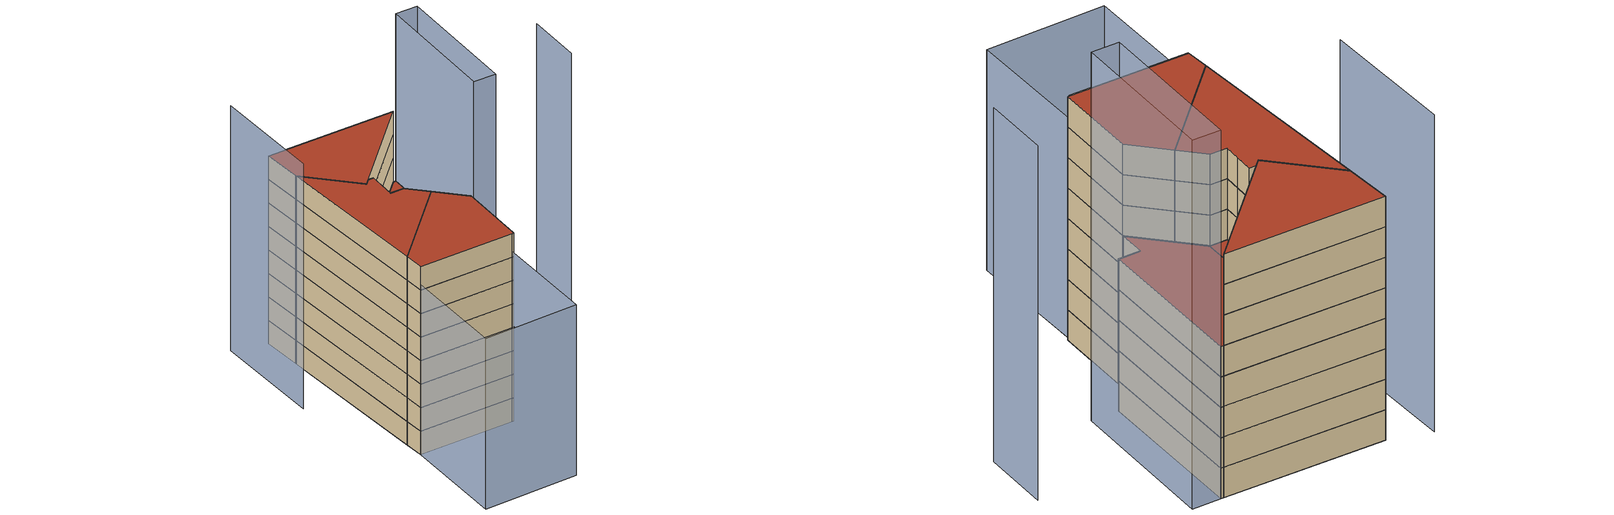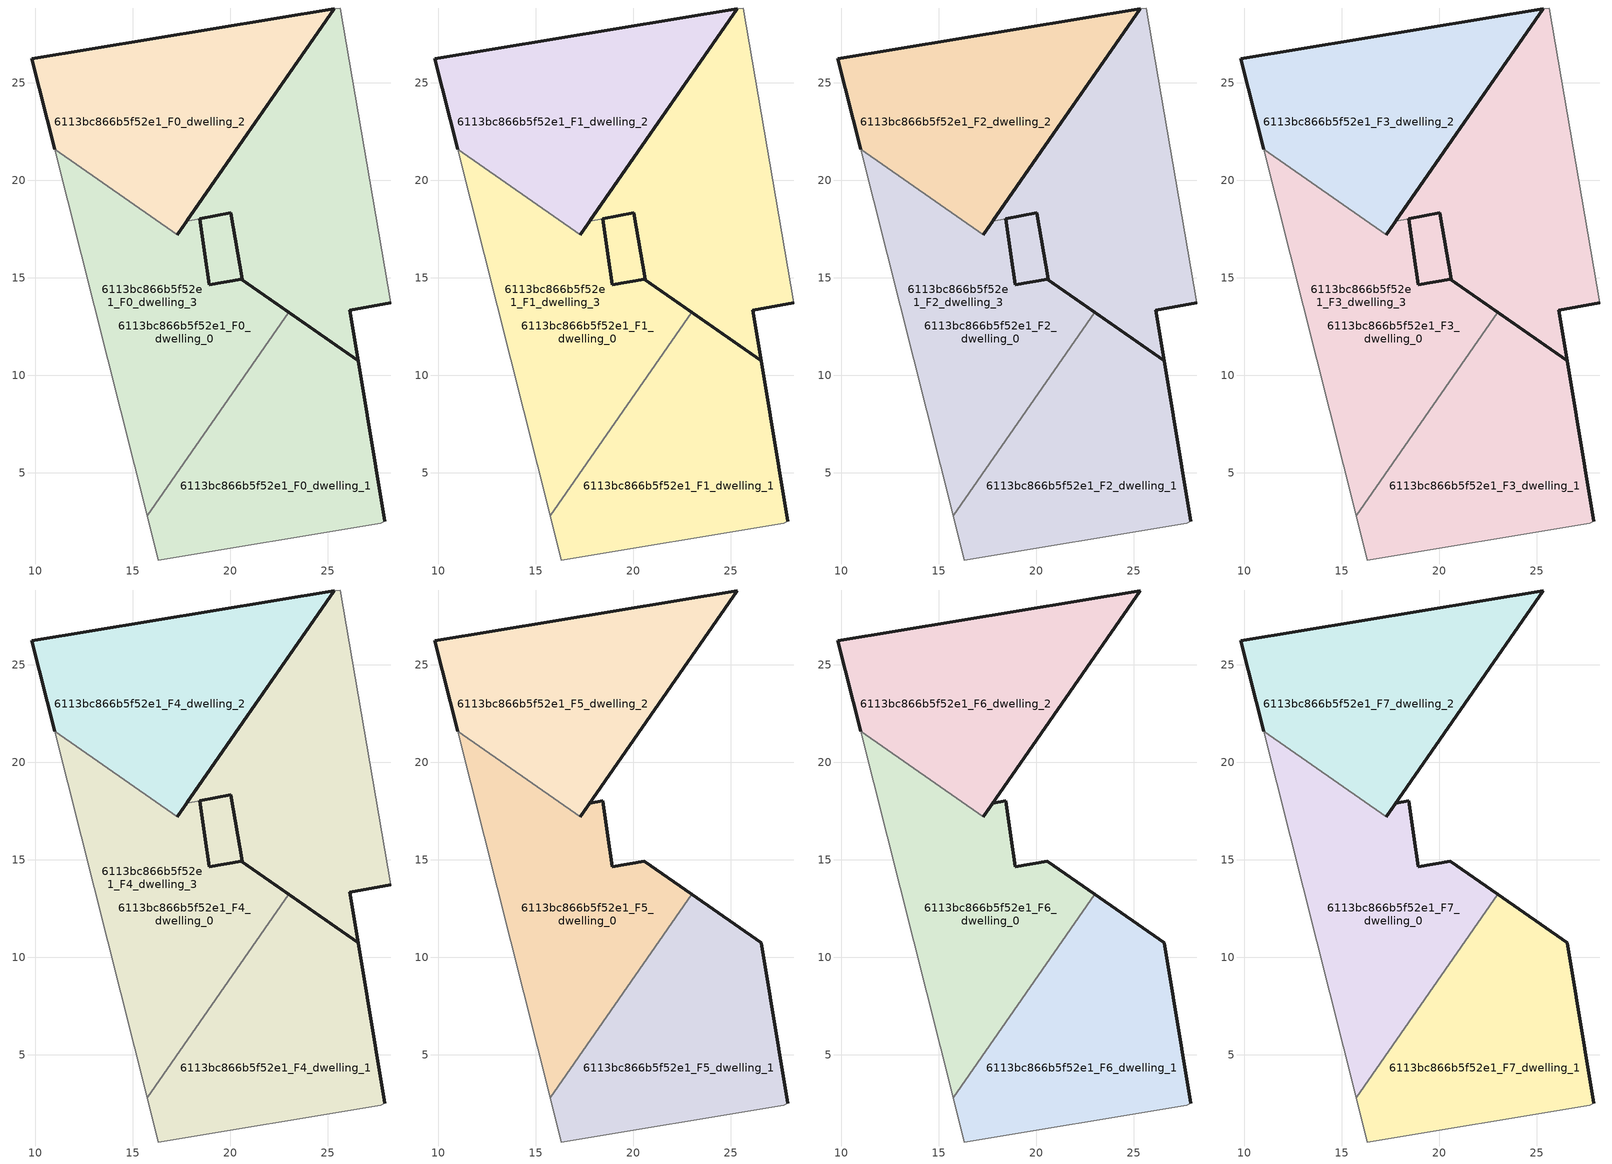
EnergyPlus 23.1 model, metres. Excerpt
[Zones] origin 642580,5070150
6113bc866b5f52e1_F0_dwelling_0
 floor ground (EU_floor_Construction): 26.55,10.75 26.13,13.33 28.23,13.73 25.63,28.84 25.34,28.79 17.77,17.92 17.77,17.91 18.42,18.03 18.43,18.03 20.02,18.33 20.62,14.93 20.57,14.92 23,13.23 z0; 15.74,2.8 23,13.23 20.57,14.92 18.92,14.63 18.69,16.23 18.42,18.03 17.77,17.91 17.28,17.21 10.99,21.59 z0; 20.57,14.92 20.62,14.93 20.02,18.33 18.43,18.03 18.42,18.03 18.69,16.23 18.92,14.63 z0
 wall outside (EU_wall_Construction): 17.28,17.21 17.77,17.91 / 18.42,18.03 18.69,16.23 18.92,14.63 20.57,14.92 23,13.23 z0:3
 wall adiabatic (EU_wall_Construction): 15.74,2.8 10.99,21.59 z0:3
 wall to 6113bc866b5f52e1_F0_dwelling_1 (EU_wall_Construction): 23,13.23 15.74,2.8 z0:3
 wall to 6113bc866b5f52e1_F0_dwelling_2 (EU_wall_Construction): 10.99,21.59 17.28,17.21 z0:3
 wall to 6113bc866b5f52e1_F0_dwelling_3 (EU_wall_Construction): 17.77,17.91 18.42,18.03 z0:3
6113bc866b5f52e1_F0_dwelling_1
 floor ground (EU_floor_Construction): 26.55,10.75 26.13,13.33 28.23,13.73 25.63,28.84 25.34,28.79 17.77,17.92 17.77,17.91 18.42,18.03 18.43,18.03 20.02,18.33 20.62,14.93 20.57,14.92 23,13.23 z0; 27.72,2.42 27.92,2.52 26.55,10.75 23,13.23 15.74,2.8 16.32,0.52 z0
 wall outside (EU_wall_Construction): 23,13.23 26.56,10.75 27.93,2.52 z0:3
 wall adiabatic (EU_wall_Construction): 27.93,2.52 27.72,2.42 16.32,0.52 15.74,2.8 z0:3
6113bc866b5f52e1_F0_dwelling_2
 floor ground (EU_floor_Construction): 17.28,17.21 25.34,28.79 9.82,26.24 10.99,21.59 z0
 wall outside (EU_wall_Construction): 10.99,21.59 9.82,26.24 25.34,28.79 17.28,17.21 z0:3
6113bc866b5f52e1_F0_dwelling_3
 floor ground (EU_floor_Construction): 26.55,10.75 26.13,13.33 28.23,13.73 25.63,28.84 25.34,28.79 17.77,17.92 17.77,17.91 18.42,18.03 18.43,18.03 20.02,18.33 20.62,14.93 20.57,14.92 23,13.23 z0; 15.74,2.8 23,13.23 20.57,14.92 18.92,14.63 18.69,16.23 18.42,18.03 17.77,17.91 17.28,17.21 10.99,21.59 z0; 20.57,14.92 20.62,14.93 20.02,18.33 18.43,18.03 18.42,18.03 18.69,16.23 18.92,14.63 z0; 27.72,2.42 27.92,2.52 26.55,10.75 23,13.23 15.74,2.8 16.32,0.52 z0
 wall outside (EU_wall_Construction): 28.23,13.73 26.13,13.33 26.56,10.75 20.57,14.92 20.62,14.93 20.02,18.33 18.43,18.03 18.42,18.03 / 17.77,17.91 17.77,17.92 25.34,28.79 z0:3
 wall adiabatic (EU_wall_Construction): 25.34,28.79 25.63,28.84 28.23,13.73 z0:3
6113bc866b5f52e1_F1_dwelling_0
 floor outside (EU_floor_Construction): 26.55,10.75 26.13,13.33 28.23,13.73 25.63,28.84 25.34,28.79 17.77,17.92 17.77,17.91 18.42,18.03 18.43,18.03 20.02,18.33 20.62,14.93 20.57,14.92 23,13.23 z3; 20.57,14.92 20.62,14.93 20.02,18.33 18.43,18.03 18.42,18.03 18.69,16.23 18.92,14.63 z3; 15.74,2.8 23,13.23 20.57,14.92 18.92,14.63 18.69,16.23 18.42,18.03 17.77,17.91 17.28,17.21 10.99,21.59 z3
 wall outside (EU_wall_Construction): 17.28,17.21 17.77,17.91 / 18.42,18.03 18.69,16.23 18.92,14.63 20.57,14.92 23,13.23 z3:6
 wall adiabatic (EU_wall_Construction): 15.74,2.8 10.99,21.59 z3:6
 wall to 6113bc866b5f52e1_F1_dwelling_1 (EU_wall_Construction): 23,13.23 15.74,2.8 z3:6
 wall to 6113bc866b5f52e1_F1_dwelling_2 (EU_wall_Construction): 10.99,21.59 17.28,17.21 z3:6
 wall to 6113bc866b5f52e1_F1_dwelling_3 (EU_wall_Construction): 17.77,17.91 18.42,18.03 z3:6
6113bc866b5f52e1_F1_dwelling_1
 floor to 6113bc866b5f52e1_F0_dwelling_1 (EU_floor_Construction): 27.72,2.42 27.92,2.52 26.55,10.75 23,13.23 15.74,2.8 16.32,0.52 z3; 26.55,10.75 26.13,13.33 28.23,13.73 25.63,28.84 25.34,28.79 17.77,17.92 17.77,17.91 18.42,18.03 18.43,18.03 20.02,18.33 20.62,14.93 20.57,14.92 23,13.23 z3
 wall outside (EU_wall_Construction): 23,13.23 26.56,10.75 27.93,2.52 z3:6
 wall adiabatic (EU_wall_Construction): 27.93,2.52 27.72,2.42 16.32,0.52 15.74,2.8 z3:6
6113bc866b5f52e1_F1_dwelling_2
 floor to 6113bc866b5f52e1_F0_dwelling_2 (EU_floor_Construction): 17.28,17.21 25.34,28.79 9.82,26.24 10.99,21.59 z3
 wall outside (EU_wall_Construction): 10.99,21.59 9.82,26.24 25.34,28.79 17.28,17.21 z3:6
6113bc866b5f52e1_F1_dwelling_3
 floor outside (EU_floor_Construction): 27.72,2.42 27.92,2.52 26.55,10.75 23,13.23 15.74,2.8 16.32,0.52 z3
 floor to 6113bc866b5f52e1_F0_dwelling_3 (EU_floor_Construction): 26.55,10.75 26.13,13.33 28.23,13.73 25.63,28.84 25.34,28.79 17.77,17.92 17.77,17.91 18.42,18.03 18.43,18.03 20.02,18.33 20.62,14.93 20.57,14.92 23,13.23 z3; 15.74,2.8 23,13.23 20.57,14.92 18.92,14.63 18.69,16.23 18.42,18.03 17.77,17.91 17.28,17.21 10.99,21.59 z3; 20.57,14.92 20.62,14.93 20.02,18.33 18.43,18.03 18.42,18.03 18.69,16.23 18.92,14.63 z3
 wall outside (EU_wall_Construction): 28.23,13.73 26.13,13.33 26.56,10.75 20.57,14.92 20.62,14.93 20.02,18.33 18.43,18.03 18.42,18.03 / 17.77,17.91 17.77,17.92 25.34,28.79 z3:6
 wall adiabatic (EU_wall_Construction): 25.34,28.79 25.63,28.84 28.23,13.73 z3:6
6113bc866b5f52e1_F2_dwelling_0
 floor outside (EU_floor_Construction): 26.55,10.75 26.13,13.33 28.23,13.73 25.63,28.84 25.34,28.79 17.77,17.92 17.77,17.91 18.42,18.03 18.43,18.03 20.02,18.33 20.62,14.93 20.57,14.92 23,13.23 z6; 20.57,14.92 20.62,14.93 20.02,18.33 18.43,18.03 18.42,18.03 18.69,16.23 18.92,14.63 z6; 15.74,2.8 23,13.23 20.57,14.92 18.92,14.63 18.69,16.23 18.42,18.03 17.77,17.91 17.28,17.21 10.99,21.59 z6
 wall outside (EU_wall_Construction): 17.28,17.21 17.77,17.91 / 18.42,18.03 18.69,16.23 18.92,14.63 20.57,14.92 23,13.23 z6:9
 wall adiabatic (EU_wall_Construction): 15.74,2.8 10.99,21.59 z6:9
 wall to 6113bc866b5f52e1_F2_dwelling_1 (EU_wall_Construction): 23,13.23 15.74,2.8 z6:9
 wall to 6113bc866b5f52e1_F2_dwelling_2 (EU_wall_Construction): 10.99,21.59 17.28,17.21 z6:9
 wall to 6113bc866b5f52e1_F2_dwelling_3 (EU_wall_Construction): 17.77,17.91 18.42,18.03 z6:9
6113bc866b5f52e1_F2_dwelling_1
 floor to 6113bc866b5f52e1_F1_dwelling_1 (EU_floor_Construction): 27.72,2.42 27.92,2.52 26.55,10.75 23,13.23 15.74,2.8 16.32,0.52 z6; 26.55,10.75 26.13,13.33 28.23,13.73 25.63,28.84 25.34,28.79 17.77,17.92 17.77,17.91 18.42,18.03 18.43,18.03 20.02,18.33 20.62,14.93 20.57,14.92 23,13.23 z6
 wall outside (EU_wall_Construction): 23,13.23 26.56,10.75 27.93,2.52 z6:9
 wall adiabatic (EU_wall_Construction): 27.93,2.52 27.72,2.42 16.32,0.52 15.74,2.8 z6:9
6113bc866b5f52e1_F2_dwelling_2
 floor to 6113bc866b5f52e1_F1_dwelling_2 (EU_floor_Construction): 17.28,17.21 25.34,28.79 9.82,26.24 10.99,21.59 z6
 wall outside (EU_wall_Construction): 10.99,21.59 9.82,26.24 25.34,28.79 17.28,17.21 z6:9
6113bc866b5f52e1_F2_dwelling_3
 floor outside (EU_floor_Construction): 27.72,2.42 27.92,2.52 26.55,10.75 23,13.23 15.74,2.8 16.32,0.52 z6
 floor to 6113bc866b5f52e1_F1_dwelling_3 (EU_floor_Construction): 26.55,10.75 26.13,13.33 28.23,13.73 25.63,28.84 25.34,28.79 17.77,17.92 17.77,17.91 18.42,18.03 18.43,18.03 20.02,18.33 20.62,14.93 20.57,14.92 23,13.23 z6; 15.74,2.8 23,13.23 20.57,14.92 18.92,14.63 18.69,16.23 18.42,18.03 17.77,17.91 17.28,17.21 10.99,21.59 z6; 20.57,14.92 20.62,14.93 20.02,18.33 18.43,18.03 18.42,18.03 18.69,16.23 18.92,14.63 z6
 wall outside (EU_wall_Construction): 28.23,13.73 26.13,13.33 26.56,10.75 20.57,14.92 20.62,14.93 20.02,18.33 18.43,18.03 18.42,18.03 / 17.77,17.91 17.77,17.92 25.34,28.79 z6:9
 wall adiabatic (EU_wall_Construction): 25.34,28.79 25.63,28.84 28.23,13.73 z6:9
6113bc866b5f52e1_F3_dwelling_0
 floor outside (EU_floor_Construction): 26.55,10.75 26.13,13.33 28.23,13.73 25.63,28.84 25.34,28.79 17.77,17.92 17.77,17.91 18.42,18.03 18.43,18.03 20.02,18.33 20.62,14.93 20.57,14.92 23,13.23 z9; 20.57,14.92 20.62,14.93 20.02,18.33 18.43,18.03 18.42,18.03 18.69,16.23 18.92,14.63 z9; 15.74,2.8 23,13.23 20.57,14.92 18.92,14.63 18.69,16.23 18.42,18.03 17.77,17.91 17.28,17.21 10.99,21.59 z9
 wall outside (EU_wall_Construction): 17.28,17.21 17.77,17.91 / 18.42,18.03 18.69,16.23 18.92,14.63 20.57,14.92 23,13.23 z9:12
 wall adiabatic (EU_wall_Construction): 15.74,2.8 10.99,21.59 z9:12
 wall to 6113bc866b5f52e1_F3_dwelling_1 (EU_wall_Construction): 23,13.23 15.74,2.8 z9:12
 wall to 6113bc866b5f52e1_F3_dwelling_2 (EU_wall_Construction): 10.99,21.59 17.28,17.21 z9:12
 wall to 6113bc866b5f52e1_F3_dwelling_3 (EU_wall_Construction): 17.77,17.91 18.42,18.03 z9:12
6113bc866b5f52e1_F3_dwelling_1
 floor to 6113bc866b5f52e1_F2_dwelling_1 (EU_floor_Construction): 27.72,2.42 27.92,2.52 26.55,10.75 23,13.23 15.74,2.8 16.32,0.52 z9; 26.55,10.75 26.13,13.33 28.23,13.73 25.63,28.84 25.34,28.79 17.77,17.92 17.77,17.91 18.42,18.03 18.43,18.03 20.02,18.33 20.62,14.93 20.57,14.92 23,13.23 z9
 wall outside (EU_wall_Construction): 23,13.23 26.56,10.75 27.93,2.52 z9:12
 wall adiabatic (EU_wall_Construction): 27.93,2.52 27.72,2.42 16.32,0.52 15.74,2.8 z9:12
6113bc866b5f52e1_F3_dwelling_2
 floor to 6113bc866b5f52e1_F2_dwelling_2 (EU_floor_Construction): 17.28,17.21 25.34,28.79 9.82,26.24 10.99,21.59 z9
 wall outside (EU_wall_Construction): 10.99,21.59 9.82,26.24 25.34,28.79 17.28,17.21 z9:12
6113bc866b5f52e1_F3_dwelling_3
 floor outside (EU_floor_Construction): 27.72,2.42 27.92,2.52 26.55,10.75 23,13.23 15.74,2.8 16.32,0.52 z9
 floor to 6113bc866b5f52e1_F2_dwelling_3 (EU_floor_Construction): 26.55,10.75 26.13,13.33 28.23,13.73 25.63,28.84 25.34,28.79 17.77,17.92 17.77,17.91 18.42,18.03 18.43,18.03 20.02,18.33 20.62,14.93 20.57,14.92 23,13.23 z9; 15.74,2.8 23,13.23 20.57,14.92 18.92,14.63 18.69,16.23 18.42,18.03 17.77,17.91 17.28,17.21 10.99,21.59 z9; 20.57,14.92 20.62,14.93 20.02,18.33 18.43,18.03 18.42,18.03 18.69,16.23 18.92,14.63 z9
 wall outside (EU_wall_Construction): 28.23,13.73 26.13,13.33 26.56,10.75 20.57,14.92 20.62,14.93 20.02,18.33 18.43,18.03 18.42,18.03 / 17.77,17.91 17.77,17.92 25.34,28.79 z9:12
 wall adiabatic (EU_wall_Construction): 25.34,28.79 25.63,28.84 28.23,13.73 z9:12
6113bc866b5f52e1_F4_dwelling_0
 floor outside (EU_floor_Construction): 26.55,10.75 26.13,13.33 28.23,13.73 25.63,28.84 25.34,28.79 17.77,17.92 17.77,17.91 18.42,18.03 18.43,18.03 20.02,18.33 20.62,14.93 20.57,14.92 23,13.23 z12; 20.57,14.92 20.62,14.93 20.02,18.33 18.43,18.03 18.42,18.03 18.69,16.23 18.92,14.63 z12; 15.74,2.8 23,13.23 20.57,14.92 18.92,14.63 18.69,16.23 18.42,18.03 17.77,17.91 17.28,17.21 10.99,21.59 z12
 wall outside (EU_wall_Construction): 17.28,17.21 17.77,17.91 / 18.42,18.03 18.69,16.23 18.92,14.63 20.57,14.92 23,13.23 z12:15
 wall adiabatic (EU_wall_Construction): 15.74,2.8 10.99,21.59 z12:15
 wall to 6113bc866b5f52e1_F4_dwelling_1 (EU_wall_Construction): 23,13.23 15.74,2.8 z12:15
 wall to 6113bc866b5f52e1_F4_dwelling_2 (EU_wall_Construction): 10.99,21.59 17.28,17.21 z12:15
 wall to 6113bc866b5f52e1_F4_dwelling_3 (EU_wall_Construction): 17.77,17.91 18.42,18.03 z12:15
 roof outside (EU_floor_Construction): 25.63,28.84 28.23,13.73 26.13,13.33 26.55,10.75 23,13.23 20.57,14.92 20.62,14.93 20.02,18.33 18.43,18.03 18.42,18.03 17.77,17.91 17.77,17.92 25.34,28.79 z15; 20.02,18.33 20.62,14.93 20.57,14.92 18.92,14.63 18.69,16.23 18.42,18.03 18.43,18.03 z15
6113bc866b5f52e1_F4_dwelling_1
 floor to 6113bc866b5f52e1_F3_dwelling_1 (EU_floor_Construction): 27.72,2.42 27.92,2.52 26.55,10.75 23,13.23 15.74,2.8 16.32,0.52 z12; 26.55,10.75 26.13,13.33 28.23,13.73 25.63,28.84 25.34,28.79 17.77,17.92 17.77,17.91 18.42,18.03 18.43,18.03 20.02,18.33 20.62,14.93 20.57,14.92 23,13.23 z12
 wall outside (EU_wall_Construction): 23,13.23 26.56,10.75 27.93,2.52 z12:15
 wall adiabatic (EU_wall_Construction): 27.93,2.52 27.72,2.42 16.32,0.52 15.74,2.8 z12:15
 roof outside (EU_floor_Construction): 25.63,28.84 28.23,13.73 26.13,13.33 26.55,10.75 23,13.23 20.57,14.92 20.62,14.93 20.02,18.33 18.43,18.03 18.42,18.03 17.77,17.91 17.77,17.92 25.34,28.79 z15
6113bc866b5f52e1_F4_dwelling_2
 floor to 6113bc866b5f52e1_F3_dwelling_2 (EU_floor_Construction): 17.28,17.21 25.34,28.79 9.82,26.24 10.99,21.59 z12
 wall outside (EU_wall_Construction): 10.99,21.59 9.82,26.24 25.34,28.79 17.28,17.21 z12:15
6113bc866b5f52e1_F4_dwelling_3
 floor outside (EU_floor_Construction): 27.72,2.42 27.92,2.52 26.55,10.75 23,13.23 15.74,2.8 16.32,0.52 z12
 floor to 6113bc866b5f52e1_F3_dwelling_3 (EU_floor_Construction): 26.55,10.75 26.13,13.33 28.23,13.73 25.63,28.84 25.34,28.79 17.77,17.92 17.77,17.91 18.42,18.03 18.43,18.03 20.02,18.33 20.62,14.93 20.57,14.92 23,13.23 z12; 15.74,2.8 23,13.23 20.57,14.92 18.92,14.63 18.69,16.23 18.42,18.03 17.77,17.91 17.28,17.21 10.99,21.59 z12; 20.57,14.92 20.62,14.93 20.02,18.33 18.43,18.03 18.42,18.03 18.69,16.23 18.92,14.63 z12
 wall outside (EU_wall_Construction): 28.23,13.73 26.13,13.33 26.56,10.75 20.57,14.92 20.62,14.93 20.02,18.33 18.43,18.03 18.42,18.03 / 17.77,17.91 17.77,17.92 25.34,28.79 z12:15
 wall adiabatic (EU_wall_Construction): 25.34,28.79 25.63,28.84 28.23,13.73 z12:15
 roof outside (EU_roof_Construction): 18.42,18.03 18.69,16.23 18.92,14.63 20.57,14.92 23,13.23 15.74,2.8 10.99,21.59 17.28,17.21 17.77,17.91 z15; 25.63,28.84 28.23,13.73 26.13,13.33 26.55,10.75 23,13.23 20.57,14.92 20.62,14.93 20.02,18.33 18.43,18.03 18.42,18.03 17.77,17.91 17.77,17.92 25.34,28.79 z15; 20.02,18.33 20.62,14.93 20.57,14.92 18.92,14.63 18.69,16.23 18.42,18.03 18.43,18.03 z15; 26.55,10.75 27.92,2.52 27.72,2.42 16.32,0.52 15.74,2.8 23,13.23 z15
6113bc866b5f52e1_F5_dwelling_0
 floor to 6113bc866b5f52e1_F4_dwelling_0 (EU_floor_Construction): 15.74,2.8 23,13.23 20.57,14.92 18.92,14.63 18.69,16.23 18.42,18.03 17.77,17.91 17.28,17.21 10.99,21.59 z15
 wall outside (EU_wall_Construction): 17.28,17.21 17.77,17.91 18.42,18.03 18.69,16.23 18.92,14.63 20.57,14.92 23,13.23 z15:18
 wall adiabatic (EU_wall_Construction): 15.74,2.8 10.99,21.59 z15:18
 wall to 6113bc866b5f52e1_F5_dwelling_1 (EU_wall_Construction): 23,13.23 15.74,2.8 z15:18
 wall to 6113bc866b5f52e1_F5_dwelling_2 (EU_wall_Construction): 10.99,21.59 17.28,17.21 z15:18
6113bc866b5f52e1_F5_dwelling_1
 floor to 6113bc866b5f52e1_F4_dwelling_1 (EU_floor_Construction): 27.72,2.42 27.92,2.52 26.55,10.75 23,13.23 15.74,2.8 16.32,0.52 z15
 wall outside (EU_wall_Construction): 23,13.23 26.56,10.75 27.93,2.52 z15:18
 wall adiabatic (EU_wall_Construction): 27.93,2.52 27.72,2.42 16.32,0.52 15.74,2.8 z15:18
6113bc866b5f52e1_F5_dwelling_2
 floor to 6113bc866b5f52e1_F4_dwelling_2 (EU_floor_Construction): 17.28,17.21 25.34,28.79 9.82,26.24 10.99,21.59 z15
 wall outside (EU_wall_Construction): 10.99,21.59 9.82,26.24 25.34,28.79 17.28,17.21 z15:18
6113bc866b5f52e1_F6_dwelling_0
 floor to 6113bc866b5f52e1_F5_dwelling_0 (EU_floor_Construction): 15.74,2.8 23,13.23 20.57,14.92 18.92,14.63 18.69,16.23 18.42,18.03 17.77,17.91 17.28,17.21 10.99,21.59 z18
 wall outside (EU_wall_Construction): 17.28,17.21 17.77,17.91 18.42,18.03 18.69,16.23 18.92,14.63 20.57,14.92 23,13.23 z18:21
 wall adiabatic (EU_wall_Construction): 15.74,2.8 10.99,21.59 z18:21
 wall to 6113bc866b5f52e1_F6_dwelling_1 (EU_wall_Construction): 23,13.23 15.74,2.8 z18:21
 wall to 6113bc866b5f52e1_F6_dwelling_2 (EU_wall_Construction): 10.99,21.59 17.28,17.21 z18:21
6113bc866b5f52e1_F6_dwelling_1
 floor to 6113bc866b5f52e1_F5_dwelling_1 (EU_floor_Construction): 27.72,2.42 27.92,2.52 26.55,10.75 23,13.23 15.74,2.8 16.32,0.52 z18
 wall outside (EU_wall_Construction): 23,13.23 26.56,10.75 27.93,2.52 z18:21
 wall adiabatic (EU_wall_Construction): 27.93,2.52 27.72,2.42 16.32,0.52 15.74,2.8 z18:21
6113bc866b5f52e1_F6_dwelling_2
 floor to 6113bc866b5f52e1_F5_dwelling_2 (EU_floor_Construction): 17.28,17.21 25.34,28.79 9.82,26.24 10.99,21.59 z18
 wall outside (EU_wall_Construction): 10.99,21.59 9.82,26.24 25.34,28.79 17.28,17.21 z18:21
6113bc866b5f52e1_F7_dwelling_0
 floor to 6113bc866b5f52e1_F6_dwelling_0 (EU_floor_Construction): 15.74,2.8 23,13.23 20.57,14.92 18.92,14.63 18.69,16.23 18.42,18.03 17.77,17.91 17.28,17.21 10.99,21.59 z21
 wall outside (EU_wall_Construction): 17.28,17.21 17.77,17.91 18.42,18.03 18.69,16.23 18.92,14.63 20.57,14.92 23,13.23 z21:24
 wall adiabatic (EU_wall_Construction): 15.74,2.8 10.99,21.59 z21:24
 wall to 6113bc866b5f52e1_F7_dwelling_1 (EU_wall_Construction): 23,13.23 15.74,2.8 z21:24
 wall to 6113bc866b5f52e1_F7_dwelling_2 (EU_wall_Construction): 10.99,21.59 17.28,17.21 z21:24
 roof outside (EU_roof_Construction): 18.42,18.03 18.69,16.23 18.92,14.63 20.57,14.92 23,13.23 15.74,2.8 10.99,21.59 17.28,17.21 17.77,17.91 z24
6113bc866b5f52e1_F7_dwelling_1
 floor to 6113bc866b5f52e1_F6_dwelling_1 (EU_floor_Construction): 27.72,2.42 27.92,2.52 26.55,10.75 23,13.23 15.74,2.8 16.32,0.52 z21
 wall outside (EU_wall_Construction): 23,13.23 26.56,10.75 27.93,2.52 z21:24
 wall adiabatic (EU_wall_Construction): 27.93,2.52 27.72,2.42 16.32,0.52 15.74,2.8 z21:24
 roof outside (EU_roof_Construction): 26.56,10.75 27.93,2.52 27.72,2.42 16.32,0.52 15.74,2.8 23,13.23 z24
6113bc866b5f52e1_F7_dwelling_2
 floor to 6113bc866b5f52e1_F6_dwelling_2 (EU_floor_Construction): 17.28,17.21 25.34,28.79 9.82,26.24 10.99,21.59 z21
 wall outside (EU_wall_Construction): 10.99,21.59 9.82,26.24 25.34,28.79 17.28,17.21 z21:24
 roof outside (EU_roof_Construction): 25.34,28.79 17.28,17.21 10.99,21.59 9.82,26.24 z24
shading: 29.21,-5.59 27.71,2.48 z0:12.3; 27.68,2.65 29.96,-9.52 / 29.96,-9.52 18.59,-11.65 / 18.59,-11.65 16.32,0.52 / 16.32,0.52 27.68,2.65 z0:21.7; 5.67,26.66 8.38,13.51 z0:31.2; 28.33,29.28 30.83,14.13 / 30.83,14.13 28.14,13.68 / 28.14,13.68 25.63,28.84 / 25.63,28.84 28.33,29.28 z0:36.3; 40.54,16.53 39.43,23.1 z0:34.9
[Building]
EU S2 Campaign: North Axis=0; Terrain=City; Solar Distribution=FullExterior
[Site:Location]
Lyon-Bron: Latitude=45.75; Longitude=5; Time Zone=1; Elevation=198
[SizingPeriod:WeatherFileDays]
AnnualSizingPeriod: Begin Month=1; Begin Day of Month=1; End Month=12; End Day of Month=31; Day of Week for Start Day=Monday; Use Weather File Daylight Saving Period=No; Use Weather File Rain and Snow Indicators=No
[MATERIAL]
EU_InternalMass_Material: Roughness=MediumRough; Thickness=0.1; Conductivity=1; Density=1800; Specific Heat=900; Thermal Absorptance=0.9; Solar Absorptance=0.7; Visible Absorptance=0.7
[MATERIAL:NOMASS] Roughness=MediumRough; Thermal Absorptance=0.9; Solar Absorptance=0.7; Visible Absorptance=0.7
Name | Thermal Resistance
EU_wall_NoMass | 0.776494
EU_roof_NoMass | 0.486893
EU_floor_NoMass | 0.421597
[CONSTRUCTION]
EU_wall_Construction: EU_wall_NoMass
EU_roof_Construction: EU_roof_NoMass
EU_floor_Construction: EU_floor_NoMass
EU_InternalMass_Construction: EU_InternalMass_Material
[ZONE] Type=1; Multiplier=1; Ceiling Height=autocalculate; Floor Area=autocalculate; Part of Total Floor Area=Yes
Name | Volume
6113bc866b5f52e1_F0_dwelling_0; 6113bc866b5f52e1_F1_dwelling_0; 6113bc866b5f52e1_F2_dwelling_0; 6113bc866b5f52e1_F3_dwelling_0; 6113bc866b5f52e1_F4_dwelling_0 | 567.222
6113bc866b5f52e1_F5_dwelling_0; 6113bc866b5f52e1_F6_dwelling_0; 6113bc866b5f52e1_F7_dwelling_0 | 278.952
6113bc866b5f52e1_F0_dwelling_1; 6113bc866b5f52e1_F1_dwelling_1; 6113bc866b5f52e1_F2_dwelling_1; 6113bc866b5f52e1_F3_dwelling_1; 6113bc866b5f52e1_F4_dwelling_1 | 545.836
6113bc866b5f52e1_F5_dwelling_1; 6113bc866b5f52e1_F6_dwelling_1; 6113bc866b5f52e1_F7_dwelling_1 | 274.923
6113bc866b5f52e1_F0_dwelling_2; 6113bc866b5f52e1_F1_dwelling_2; 6113bc866b5f52e1_F2_dwelling_2; 6113bc866b5f52e1_F3_dwelling_2; 6113bc866b5f52e1_F4_dwelling_2; 6113bc866b5f52e1_F5_dwelling_2; 6113bc866b5f52e1_F6_dwelling_2; 6113bc866b5f52e1_F7_dwelling_2 | 274.934
6113bc866b5f52e1_F0_dwelling_3 | 842.144
6113bc866b5f52e1_F1_dwelling_3; 6113bc866b5f52e1_F2_dwelling_3; 6113bc866b5f52e1_F3_dwelling_3; 6113bc866b5f52e1_F4_dwelling_3 | 842.145
[INTERNALMASS] Construction=EU_InternalMass_Construction
Name | Zone or ZoneList | Surface Area
6113bc866b5f52e1_F0_dwelling_0_EU_InternalMass | 6113bc866b5f52e1_F0_dwelling_0 | 92.984
6113bc866b5f52e1_F0_dwelling_1_EU_InternalMass | 6113bc866b5f52e1_F0_dwelling_1 | 91.641
6113bc866b5f52e1_F0_dwelling_2_EU_InternalMass | 6113bc866b5f52e1_F0_dwelling_2 | 91.6447
6113bc866b5f52e1_F0_dwelling_3_EU_InternalMass | 6113bc866b5f52e1_F0_dwelling_3 | 90.3046
6113bc866b5f52e1_F1_dwelling_0_EU_InternalMass | 6113bc866b5f52e1_F1_dwelling_0 | 92.984
6113bc866b5f52e1_F1_dwelling_1_EU_InternalMass | 6113bc866b5f52e1_F1_dwelling_1 | 91.641
6113bc866b5f52e1_F1_dwelling_2_EU_InternalMass | 6113bc866b5f52e1_F1_dwelling_2 | 91.6447
6113bc866b5f52e1_F1_dwelling_3_EU_InternalMass | 6113bc866b5f52e1_F1_dwelling_3 | 90.3046
6113bc866b5f52e1_F2_dwelling_0_EU_InternalMass | 6113bc866b5f52e1_F2_dwelling_0 | 92.984
6113bc866b5f52e1_F2_dwelling_1_EU_InternalMass | 6113bc866b5f52e1_F2_dwelling_1 | 91.641
6113bc866b5f52e1_F2_dwelling_2_EU_InternalMass | 6113bc866b5f52e1_F2_dwelling_2 | 91.6447
6113bc866b5f52e1_F2_dwelling_3_EU_InternalMass | 6113bc866b5f52e1_F2_dwelling_3 | 90.3046
6113bc866b5f52e1_F3_dwelling_0_EU_InternalMass | 6113bc866b5f52e1_F3_dwelling_0 | 92.984
6113bc866b5f52e1_F3_dwelling_1_EU_InternalMass | 6113bc866b5f52e1_F3_dwelling_1 | 91.641
6113bc866b5f52e1_F3_dwelling_2_EU_InternalMass | 6113bc866b5f52e1_F3_dwelling_2 | 91.6447
6113bc866b5f52e1_F3_dwelling_3_EU_InternalMass | 6113bc866b5f52e1_F3_dwelling_3 | 90.3046
6113bc866b5f52e1_F4_dwelling_0_EU_InternalMass | 6113bc866b5f52e1_F4_dwelling_0 | 92.984
6113bc866b5f52e1_F4_dwelling_1_EU_InternalMass | 6113bc866b5f52e1_F4_dwelling_1 | 91.641
6113bc866b5f52e1_F4_dwelling_2_EU_InternalMass | 6113bc866b5f52e1_F4_dwelling_2 | 91.6447
6113bc866b5f52e1_F4_dwelling_3_EU_InternalMass | 6113bc866b5f52e1_F4_dwelling_3 | 90.3046
6113bc866b5f52e1_F5_dwelling_0_EU_InternalMass | 6113bc866b5f52e1_F5_dwelling_0 | 184.622
6113bc866b5f52e1_F5_dwelling_1_EU_InternalMass | 6113bc866b5f52e1_F5_dwelling_1 | 91.6447
6113bc866b5f52e1_F5_dwelling_2_EU_InternalMass | 6113bc866b5f52e1_F5_dwelling_2 | 90.3046
6113bc866b5f52e1_F6_dwelling_0_EU_InternalMass | 6113bc866b5f52e1_F6_dwelling_0 | 184.622
6113bc866b5f52e1_F6_dwelling_1_EU_InternalMass | 6113bc866b5f52e1_F6_dwelling_1 | 91.6447
6113bc866b5f52e1_F6_dwelling_2_EU_InternalMass | 6113bc866b5f52e1_F6_dwelling_2 | 90.3046
6113bc866b5f52e1_F7_dwelling_0_EU_InternalMass | 6113bc866b5f52e1_F7_dwelling_0 | 184.622
6113bc866b5f52e1_F7_dwelling_1_EU_InternalMass | 6113bc866b5f52e1_F7_dwelling_1 | 91.6447
6113bc866b5f52e1_F7_dwelling_2_EU_InternalMass | 6113bc866b5f52e1_F7_dwelling_2 | 90.3046
[OTHEREQUIPMENT] Fuel Type=Electricity; Design Level Calculation Method=Watts/Area; Power per Zone Floor Area=1; Fraction Latent=0; Fraction Radiant=0; Fraction Lost=0; Carbon Dioxide Generation Rate=0; EndUse Subcategory=EU_Step8_InternalGains
Name | Zone or ZoneList or Space or SpaceList | Schedule
EU_Step8_InternalGain_6113bc866b5f52e1_F0_dwelling_0_f000 | 6113bc866b5f52e1_F0_dwelling_0 | EU_Step8_GainSchedule_6113bc866b5f52e1_F0_dwelling_0_f000
EU_Step8_InternalGain_6113bc866b5f52e1_F0_dwelling_1_f000 | 6113bc866b5f52e1_F0_dwelling_1 | EU_Step8_GainSchedule_6113bc866b5f52e1_F0_dwelling_1_f000
EU_Step8_InternalGain_6113bc866b5f52e1_F0_dwelling_2_f000 | 6113bc866b5f52e1_F0_dwelling_2 | EU_Step8_GainSchedule_6113bc866b5f52e1_F0_dwelling_2_f000
EU_Step8_InternalGain_6113bc866b5f52e1_F0_dwelling_3_f000 | 6113bc866b5f52e1_F0_dwelling_3 | EU_Step8_GainSchedule_6113bc866b5f52e1_F0_dwelling_3_f000
EU_Step8_InternalGain_6113bc866b5f52e1_F1_dwelling_0_f000 | 6113bc866b5f52e1_F1_dwelling_0 | EU_Step8_GainSchedule_6113bc866b5f52e1_F1_dwelling_0_f000
EU_Step8_InternalGain_6113bc866b5f52e1_F1_dwelling_1_f000 | 6113bc866b5f52e1_F1_dwelling_1 | EU_Step8_GainSchedule_6113bc866b5f52e1_F1_dwelling_1_f000
EU_Step8_InternalGain_6113bc866b5f52e1_F1_dwelling_2_f000 | 6113bc866b5f52e1_F1_dwelling_2 | EU_Step8_GainSchedule_6113bc866b5f52e1_F1_dwelling_2_f000
EU_Step8_InternalGain_6113bc866b5f52e1_F1_dwelling_3_f000 | 6113bc866b5f52e1_F1_dwelling_3 | EU_Step8_GainSchedule_6113bc866b5f52e1_F1_dwelling_3_f000
EU_Step8_InternalGain_6113bc866b5f52e1_F2_dwelling_0_f000 | 6113bc866b5f52e1_F2_dwelling_0 | EU_Step8_GainSchedule_6113bc866b5f52e1_F2_dwelling_0_f000
EU_Step8_InternalGain_6113bc866b5f52e1_F2_dwelling_1_f000 | 6113bc866b5f52e1_F2_dwelling_1 | EU_Step8_GainSchedule_6113bc866b5f52e1_F2_dwelling_1_f000
EU_Step8_InternalGain_6113bc866b5f52e1_F2_dwelling_2_f000 | 6113bc866b5f52e1_F2_dwelling_2 | EU_Step8_GainSchedule_6113bc866b5f52e1_F2_dwelling_2_f000
EU_Step8_InternalGain_6113bc866b5f52e1_F2_dwelling_3_f000 | 6113bc866b5f52e1_F2_dwelling_3 | EU_Step8_GainSchedule_6113bc866b5f52e1_F2_dwelling_3_f000
EU_Step8_InternalGain_6113bc866b5f52e1_F3_dwelling_0_f000 | 6113bc866b5f52e1_F3_dwelling_0 | EU_Step8_GainSchedule_6113bc866b5f52e1_F3_dwelling_0_f000
EU_Step8_InternalGain_6113bc866b5f52e1_F3_dwelling_1_f000 | 6113bc866b5f52e1_F3_dwelling_1 | EU_Step8_GainSchedule_6113bc866b5f52e1_F3_dwelling_1_f000
EU_Step8_InternalGain_6113bc866b5f52e1_F3_dwelling_2_f000 | 6113bc866b5f52e1_F3_dwelling_2 | EU_Step8_GainSchedule_6113bc866b5f52e1_F3_dwelling_2_f000
EU_Step8_InternalGain_6113bc866b5f52e1_F3_dwelling_3_f000 | 6113bc866b5f52e1_F3_dwelling_3 | EU_Step8_GainSchedule_6113bc866b5f52e1_F3_dwelling_3_f000
EU_Step8_InternalGain_6113bc866b5f52e1_F4_dwelling_0_f000 | 6113bc866b5f52e1_F4_dwelling_0 | EU_Step8_GainSchedule_6113bc866b5f52e1_F4_dwelling_0_f000
EU_Step8_InternalGain_6113bc866b5f52e1_F4_dwelling_1_f000 | 6113bc866b5f52e1_F4_dwelling_1 | EU_Step8_GainSchedule_6113bc866b5f52e1_F4_dwelling_1_f000
EU_Step8_InternalGain_6113bc866b5f52e1_F4_dwelling_2_f000 | 6113bc866b5f52e1_F4_dwelling_2 | EU_Step8_GainSchedule_6113bc866b5f52e1_F4_dwelling_2_f000
EU_Step8_InternalGain_6113bc866b5f52e1_F4_dwelling_3_f000 | 6113bc866b5f52e1_F4_dwelling_3 | EU_Step8_GainSchedule_6113bc866b5f52e1_F4_dwelling_3_f000
EU_Step8_InternalGain_6113bc866b5f52e1_F5_dwelling_0_f000 | 6113bc866b5f52e1_F5_dwelling_0 | EU_Step8_GainSchedule_6113bc866b5f52e1_F5_dwelling_0_f000
EU_Step8_InternalGain_6113bc866b5f52e1_F5_dwelling_1_f000 | 6113bc866b5f52e1_F5_dwelling_1 | EU_Step8_GainSchedule_6113bc866b5f52e1_F5_dwelling_1_f000
EU_Step8_InternalGain_6113bc866b5f52e1_F5_dwelling_2_f000 | 6113bc866b5f52e1_F5_dwelling_2 | EU_Step8_GainSchedule_6113bc866b5f52e1_F5_dwelling_2_f000
EU_Step8_InternalGain_6113bc866b5f52e1_F6_dwelling_0_f000 | 6113bc866b5f52e1_F6_dwelling_0 | EU_Step8_GainSchedule_6113bc866b5f52e1_F6_dwelling_0_f000
EU_Step8_InternalGain_6113bc866b5f52e1_F6_dwelling_1_f000 | 6113bc866b5f52e1_F6_dwelling_1 | EU_Step8_GainSchedule_6113bc866b5f52e1_F6_dwelling_1_f000
EU_Step8_InternalGain_6113bc866b5f52e1_F6_dwelling_2_f000 | 6113bc866b5f52e1_F6_dwelling_2 | EU_Step8_GainSchedule_6113bc866b5f52e1_F6_dwelling_2_f000
EU_Step8_InternalGain_6113bc866b5f52e1_F7_dwelling_0_f000 | 6113bc866b5f52e1_F7_dwelling_0 | EU_Step8_GainSchedule_6113bc866b5f52e1_F7_dwelling_0_f000
EU_Step8_InternalGain_6113bc866b5f52e1_F7_dwelling_1_f000 | 6113bc866b5f52e1_F7_dwelling_1 | EU_Step8_GainSchedule_6113bc866b5f52e1_F7_dwelling_1_f000
EU_Step8_InternalGain_6113bc866b5f52e1_F7_dwelling_2_f000 | 6113bc866b5f52e1_F7_dwelling_2 | EU_Step8_GainSchedule_6113bc866b5f52e1_F7_dwelling_2_f000
[ZONEVENTILATION:DESIGNFLOWRATE] Schedule=EU_AlwaysOn; Design Flow Rate Calculation Method=AirChanges/Hour; Air Changes per Hour=0.693814; Ventilation Type=Natural; Fan Pressure Rise=0; Fan Total Efficiency=1; Constant Term Coefficient=1; Temperature Term Coefficient=0; Velocity Term Coefficient=0; Velocity Squared Term Coefficient=0; Minimum Indoor Temperature=-100; Maximum Indoor Temperature=100; Delta Temperature=-100; Minimum Outdoor Temperature=-100; Maximum Outdoor Temperature=100; Maximum Wind Speed=40
Name | Zone or ZoneList or Space or SpaceList
EU_ConstantAir_6113bc866b5f52e1_F0_dwelling_0 | 6113bc866b5f52e1_F0_dwelling_0
EU_ConstantAir_6113bc866b5f52e1_F0_dwelling_1 | 6113bc866b5f52e1_F0_dwelling_1
EU_ConstantAir_6113bc866b5f52e1_F0_dwelling_2 | 6113bc866b5f52e1_F0_dwelling_2
EU_ConstantAir_6113bc866b5f52e1_F0_dwelling_3 | 6113bc866b5f52e1_F0_dwelling_3
EU_ConstantAir_6113bc866b5f52e1_F1_dwelling_0 | 6113bc866b5f52e1_F1_dwelling_0
EU_ConstantAir_6113bc866b5f52e1_F1_dwelling_1 | 6113bc866b5f52e1_F1_dwelling_1
EU_ConstantAir_6113bc866b5f52e1_F1_dwelling_2 | 6113bc866b5f52e1_F1_dwelling_2
EU_ConstantAir_6113bc866b5f52e1_F1_dwelling_3 | 6113bc866b5f52e1_F1_dwelling_3
EU_ConstantAir_6113bc866b5f52e1_F2_dwelling_0 | 6113bc866b5f52e1_F2_dwelling_0
EU_ConstantAir_6113bc866b5f52e1_F2_dwelling_1 | 6113bc866b5f52e1_F2_dwelling_1
EU_ConstantAir_6113bc866b5f52e1_F2_dwelling_2 | 6113bc866b5f52e1_F2_dwelling_2
EU_ConstantAir_6113bc866b5f52e1_F2_dwelling_3 | 6113bc866b5f52e1_F2_dwelling_3
EU_ConstantAir_6113bc866b5f52e1_F3_dwelling_0 | 6113bc866b5f52e1_F3_dwelling_0
EU_ConstantAir_6113bc866b5f52e1_F3_dwelling_1 | 6113bc866b5f52e1_F3_dwelling_1
EU_ConstantAir_6113bc866b5f52e1_F3_dwelling_2 | 6113bc866b5f52e1_F3_dwelling_2
EU_ConstantAir_6113bc866b5f52e1_F3_dwelling_3 | 6113bc866b5f52e1_F3_dwelling_3
EU_ConstantAir_6113bc866b5f52e1_F4_dwelling_0 | 6113bc866b5f52e1_F4_dwelling_0
EU_ConstantAir_6113bc866b5f52e1_F4_dwelling_1 | 6113bc866b5f52e1_F4_dwelling_1
EU_ConstantAir_6113bc866b5f52e1_F4_dwelling_2 | 6113bc866b5f52e1_F4_dwelling_2
EU_ConstantAir_6113bc866b5f52e1_F4_dwelling_3 | 6113bc866b5f52e1_F4_dwelling_3
EU_ConstantAir_6113bc866b5f52e1_F5_dwelling_0 | 6113bc866b5f52e1_F5_dwelling_0
EU_ConstantAir_6113bc866b5f52e1_F5_dwelling_1 | 6113bc866b5f52e1_F5_dwelling_1
EU_ConstantAir_6113bc866b5f52e1_F5_dwelling_2 | 6113bc866b5f52e1_F5_dwelling_2
EU_ConstantAir_6113bc866b5f52e1_F6_dwelling_0 | 6113bc866b5f52e1_F6_dwelling_0
EU_ConstantAir_6113bc866b5f52e1_F6_dwelling_1 | 6113bc866b5f52e1_F6_dwelling_1
EU_ConstantAir_6113bc866b5f52e1_F6_dwelling_2 | 6113bc866b5f52e1_F6_dwelling_2
EU_ConstantAir_6113bc866b5f52e1_F7_dwelling_0 | 6113bc866b5f52e1_F7_dwelling_0
EU_ConstantAir_6113bc866b5f52e1_F7_dwelling_1 | 6113bc866b5f52e1_F7_dwelling_1
EU_ConstantAir_6113bc866b5f52e1_F7_dwelling_2 | 6113bc866b5f52e1_F7_dwelling_2
[HVACTEMPLATE:THERMOSTAT] Constant Heating Setpoint=20; Constant Cooling Setpoint=50
EU_HeatOnly_6113bc866b5f52e1_F0_dwelling_0; EU_HeatOnly_6113bc866b5f52e1_F0_dwelling_1; EU_HeatOnly_6113bc866b5f52e1_F0_dwelling_2; EU_HeatOnly_6113bc866b5f52e1_F0_dwelling_3; EU_HeatOnly_6113bc866b5f52e1_F1_dwelling_0; EU_HeatOnly_6113bc866b5f52e1_F1_dwelling_1; EU_HeatOnly_6113bc866b5f52e1_F1_dwelling_2; EU_HeatOnly_6113bc866b5f52e1_F1_dwelling_3; EU_HeatOnly_6113bc866b5f52e1_F2_dwelling_0; EU_HeatOnly_6113bc866b5f52e1_F2_dwelling_1; EU_HeatOnly_6113bc866b5f52e1_F2_dwelling_2; EU_HeatOnly_6113bc866b5f52e1_F2_dwelling_3; EU_HeatOnly_6113bc866b5f52e1_F3_dwelling_0; EU_HeatOnly_6113bc866b5f52e1_F3_dwelling_1; EU_HeatOnly_6113bc866b5f52e1_F3_dwelling_2; EU_HeatOnly_6113bc866b5f52e1_F3_dwelling_3; EU_HeatOnly_6113bc866b5f52e1_F4_dwelling_0; EU_HeatOnly_6113bc866b5f52e1_F4_dwelling_1; EU_HeatOnly_6113bc866b5f52e1_F4_dwelling_2; EU_HeatOnly_6113bc866b5f52e1_F4_dwelling_3; EU_HeatOnly_6113bc866b5f52e1_F5_dwelling_0; EU_HeatOnly_6113bc866b5f52e1_F5_dwelling_1; EU_HeatOnly_6113bc866b5f52e1_F5_dwelling_2; EU_HeatOnly_6113bc866b5f52e1_F6_dwelling_0; EU_HeatOnly_6113bc866b5f52e1_F6_dwelling_1; EU_HeatOnly_6113bc866b5f52e1_F6_dwelling_2; EU_HeatOnly_6113bc866b5f52e1_F7_dwelling_0; EU_HeatOnly_6113bc866b5f52e1_F7_dwelling_1; EU_HeatOnly_6113bc866b5f52e1_F7_dwelling_2
[HVACTEMPLATE:ZONE:IDEALLOADSAIRSYSTEM] System Availability Schedule=EU_AlwaysOn; Maximum Heating Supply Air Temperature=50; Minimum Cooling Supply Air Temperature=13; Maximum Heating Supply Air Humidity Ratio=0.0156; Minimum Cooling Supply Air Humidity Ratio=0.0077; Heating Limit=NoLimit; Cooling Limit=NoLimit; Heating Availability Schedule=EU_AlwaysOn; Cooling Availability Schedule=EU_CoolingOff; Dehumidification Control Type=ConstantSensibleHeatRatio; Cooling Sensible Heat Ratio=0.7; Dehumidification Setpoint=60; Humidification Control Type=None; Humidification Setpoint=30; Outdoor Air Method=None; Outdoor Air Flow Rate per Person=0.00944; Outdoor Air Flow Rate per Zone Floor Area=0; Outdoor Air Flow Rate per Zone=0; Demand Controlled Ventilation Type=None; Outdoor Air Economizer Type=NoEconomizer; Heat Recovery Type=None; Sensible Heat Recovery Effectiveness=0.7; Latent Heat Recovery Effectiveness=0.65
Name | Template Thermostat
6113bc866b5f52e1_F0_dwelling_0 | EU_HeatOnly_6113bc866b5f52e1_F0_dwelling_0
6113bc866b5f52e1_F0_dwelling_1 | EU_HeatOnly_6113bc866b5f52e1_F0_dwelling_1
6113bc866b5f52e1_F0_dwelling_2 | EU_HeatOnly_6113bc866b5f52e1_F0_dwelling_2
6113bc866b5f52e1_F0_dwelling_3 | EU_HeatOnly_6113bc866b5f52e1_F0_dwelling_3
6113bc866b5f52e1_F1_dwelling_0 | EU_HeatOnly_6113bc866b5f52e1_F1_dwelling_0
6113bc866b5f52e1_F1_dwelling_1 | EU_HeatOnly_6113bc866b5f52e1_F1_dwelling_1
6113bc866b5f52e1_F1_dwelling_2 | EU_HeatOnly_6113bc866b5f52e1_F1_dwelling_2
6113bc866b5f52e1_F1_dwelling_3 | EU_HeatOnly_6113bc866b5f52e1_F1_dwelling_3
6113bc866b5f52e1_F2_dwelling_0 | EU_HeatOnly_6113bc866b5f52e1_F2_dwelling_0
6113bc866b5f52e1_F2_dwelling_1 | EU_HeatOnly_6113bc866b5f52e1_F2_dwelling_1
6113bc866b5f52e1_F2_dwelling_2 | EU_HeatOnly_6113bc866b5f52e1_F2_dwelling_2
6113bc866b5f52e1_F2_dwelling_3 | EU_HeatOnly_6113bc866b5f52e1_F2_dwelling_3
6113bc866b5f52e1_F3_dwelling_0 | EU_HeatOnly_6113bc866b5f52e1_F3_dwelling_0
6113bc866b5f52e1_F3_dwelling_1 | EU_HeatOnly_6113bc866b5f52e1_F3_dwelling_1
6113bc866b5f52e1_F3_dwelling_2 | EU_HeatOnly_6113bc866b5f52e1_F3_dwelling_2
6113bc866b5f52e1_F3_dwelling_3 | EU_HeatOnly_6113bc866b5f52e1_F3_dwelling_3
6113bc866b5f52e1_F4_dwelling_0 | EU_HeatOnly_6113bc866b5f52e1_F4_dwelling_0
6113bc866b5f52e1_F4_dwelling_1 | EU_HeatOnly_6113bc866b5f52e1_F4_dwelling_1
6113bc866b5f52e1_F4_dwelling_2 | EU_HeatOnly_6113bc866b5f52e1_F4_dwelling_2
6113bc866b5f52e1_F4_dwelling_3 | EU_HeatOnly_6113bc866b5f52e1_F4_dwelling_3
6113bc866b5f52e1_F5_dwelling_0 | EU_HeatOnly_6113bc866b5f52e1_F5_dwelling_0
6113bc866b5f52e1_F5_dwelling_1 | EU_HeatOnly_6113bc866b5f52e1_F5_dwelling_1
6113bc866b5f52e1_F5_dwelling_2 | EU_HeatOnly_6113bc866b5f52e1_F5_dwelling_2
6113bc866b5f52e1_F6_dwelling_0 | EU_HeatOnly_6113bc866b5f52e1_F6_dwelling_0
6113bc866b5f52e1_F6_dwelling_1 | EU_HeatOnly_6113bc866b5f52e1_F6_dwelling_1
6113bc866b5f52e1_F6_dwelling_2 | EU_HeatOnly_6113bc866b5f52e1_F6_dwelling_2
6113bc866b5f52e1_F7_dwelling_0 | EU_HeatOnly_6113bc866b5f52e1_F7_dwelling_0
6113bc866b5f52e1_F7_dwelling_1 | EU_HeatOnly_6113bc866b5f52e1_F7_dwelling_1
6113bc866b5f52e1_F7_dwelling_2 | EU_HeatOnly_6113bc866b5f52e1_F7_dwelling_2
[SIZING:ZONE] Zone Cooling Design Supply Air Temperature Input Method=SupplyAirTemperature; Zone Cooling Design Supply Air Temperature=13; Zone Heating Design Supply Air Temperature Input Method=SupplyAirTemperature; Zone Heating Design Supply Air Temperature=50; Zone Cooling Design Supply Air Humidity Ratio=0.008; Zone Heating Design Supply Air Humidity Ratio=0.008; Cooling Design Air Flow Method=DesignDay; Cooling Design Air Flow Rate=0; Cooling Minimum Air Flow per Zone Floor Area=0.000762; Cooling Minimum Air Flow=0; Cooling Minimum Air Flow Fraction=0.2; Heating Design Air Flow Method=DesignDay; Heating Design Air Flow Rate=0; Heating Maximum Air Flow per Zone Floor Area=0.002032; Heating Maximum Air Flow=0.141576; Heating Maximum Air Flow Fraction=0.3; Account for Dedicated Outdoor Air System=No; Dedicated Outdoor Air System Control Strategy=NeutralSupplyAir; Dedicated Outdoor Air Low Setpoint Temperature for Design=autosize; Dedicated Outdoor Air High Setpoint Temperature for Design=autosize; Zone Load Sizing Method=Sensible Load Only No Latent Load; Zone Latent Cooling Design Supply Air Humidity Ratio Input Method=HumidityRatioDifference; Zone Cooling Design Supply Air Humidity Ratio Difference=0.005; Zone Latent Heating Design Supply Air Humidity Ratio Input Method=HumidityRatioDifference; Zone Humidification Design Supply Air Humidity Ratio Difference=0.005
6113bc866b5f52e1_F0_dwelling_0; 6113bc866b5f52e1_F0_dwelling_1; 6113bc866b5f52e1_F0_dwelling_2; 6113bc866b5f52e1_F0_dwelling_3; 6113bc866b5f52e1_F1_dwelling_0; 6113bc866b5f52e1_F1_dwelling_1; 6113bc866b5f52e1_F1_dwelling_2; 6113bc866b5f52e1_F1_dwelling_3; 6113bc866b5f52e1_F2_dwelling_0; 6113bc866b5f52e1_F2_dwelling_1; 6113bc866b5f52e1_F2_dwelling_2; 6113bc866b5f52e1_F2_dwelling_3; 6113bc866b5f52e1_F3_dwelling_0; 6113bc866b5f52e1_F3_dwelling_1; 6113bc866b5f52e1_F3_dwelling_2; 6113bc866b5f52e1_F3_dwelling_3; 6113bc866b5f52e1_F4_dwelling_0; 6113bc866b5f52e1_F4_dwelling_1; 6113bc866b5f52e1_F4_dwelling_2; 6113bc866b5f52e1_F4_dwelling_3; 6113bc866b5f52e1_F5_dwelling_0; 6113bc866b5f52e1_F5_dwelling_1; 6113bc866b5f52e1_F5_dwelling_2; 6113bc866b5f52e1_F6_dwelling_0; 6113bc866b5f52e1_F6_dwelling_1; 6113bc866b5f52e1_F6_dwelling_2; 6113bc866b5f52e1_F7_dwelling_0; 6113bc866b5f52e1_F7_dwelling_1; 6113bc866b5f52e1_F7_dwelling_2
[SCHEDULE:CONSTANT]
Name | Hourly Value
EU_AlwaysOn | 1
EU_CoolingOff | 0
[SCHEDULE:FILE] Column Number=1; Rows to Skip at Top=0; Number of Hours of Data=8760; Column Separator=Comma; Interpolate to Timestep=No; Minutes per Item=60; Adjust Schedule for Daylight Savings=Yes
Name | File
EU_Step8_GainSchedule_6113bc866b5f52e1_F0_dwelling_0_f000 | ../../schedules/6113bc866b5f52e1/6113bc866b5f52e1_F0_dwelling_0_f000_gain.csv
EU_Step8_GainSchedule_6113bc866b5f52e1_F0_dwelling_1_f000 | ../../schedules/6113bc866b5f52e1/6113bc866b5f52e1_F0_dwelling_1_f000_gain.csv
EU_Step8_GainSchedule_6113bc866b5f52e1_F0_dwelling_2_f000 | ../../schedules/6113bc866b5f52e1/6113bc866b5f52e1_F0_dwelling_2_f000_gain.csv
EU_Step8_GainSchedule_6113bc866b5f52e1_F0_dwelling_3_f000 | ../../schedules/6113bc866b5f52e1/6113bc866b5f52e1_F0_dwelling_3_f000_gain.csv
EU_Step8_GainSchedule_6113bc866b5f52e1_F1_dwelling_0_f000 | ../../schedules/6113bc866b5f52e1/6113bc866b5f52e1_F1_dwelling_0_f000_gain.csv
EU_Step8_GainSchedule_6113bc866b5f52e1_F1_dwelling_1_f000 | ../../schedules/6113bc866b5f52e1/6113bc866b5f52e1_F1_dwelling_1_f000_gain.csv
EU_Step8_GainSchedule_6113bc866b5f52e1_F1_dwelling_2_f000 | ../../schedules/6113bc866b5f52e1/6113bc866b5f52e1_F1_dwelling_2_f000_gain.csv
EU_Step8_GainSchedule_6113bc866b5f52e1_F1_dwelling_3_f000 | ../../schedules/6113bc866b5f52e1/6113bc866b5f52e1_F1_dwelling_3_f000_gain.csv
EU_Step8_GainSchedule_6113bc866b5f52e1_F2_dwelling_0_f000 | ../../schedules/6113bc866b5f52e1/6113bc866b5f52e1_F2_dwelling_0_f000_gain.csv
EU_Step8_GainSchedule_6113bc866b5f52e1_F2_dwelling_1_f000 | ../../schedules/6113bc866b5f52e1/6113bc866b5f52e1_F2_dwelling_1_f000_gain.csv
EU_Step8_GainSchedule_6113bc866b5f52e1_F2_dwelling_2_f000 | ../../schedules/6113bc866b5f52e1/6113bc866b5f52e1_F2_dwelling_2_f000_gain.csv
EU_Step8_GainSchedule_6113bc866b5f52e1_F2_dwelling_3_f000 | ../../schedules/6113bc866b5f52e1/6113bc866b5f52e1_F2_dwelling_3_f000_gain.csv
EU_Step8_GainSchedule_6113bc866b5f52e1_F3_dwelling_0_f000 | ../../schedules/6113bc866b5f52e1/6113bc866b5f52e1_F3_dwelling_0_f000_gain.csv
EU_Step8_GainSchedule_6113bc866b5f52e1_F3_dwelling_1_f000 | ../../schedules/6113bc866b5f52e1/6113bc866b5f52e1_F3_dwelling_1_f000_gain.csv
EU_Step8_GainSchedule_6113bc866b5f52e1_F3_dwelling_2_f000 | ../../schedules/6113bc866b5f52e1/6113bc866b5f52e1_F3_dwelling_2_f000_gain.csv
EU_Step8_GainSchedule_6113bc866b5f52e1_F3_dwelling_3_f000 | ../../schedules/6113bc866b5f52e1/6113bc866b5f52e1_F3_dwelling_3_f000_gain.csv
EU_Step8_GainSchedule_6113bc866b5f52e1_F4_dwelling_0_f000 | ../../schedules/6113bc866b5f52e1/6113bc866b5f52e1_F4_dwelling_0_f000_gain.csv
EU_Step8_GainSchedule_6113bc866b5f52e1_F4_dwelling_1_f000 | ../../schedules/6113bc866b5f52e1/6113bc866b5f52e1_F4_dwelling_1_f000_gain.csv
EU_Step8_GainSchedule_6113bc866b5f52e1_F4_dwelling_2_f000 | ../../schedules/6113bc866b5f52e1/6113bc866b5f52e1_F4_dwelling_2_f000_gain.csv
EU_Step8_GainSchedule_6113bc866b5f52e1_F4_dwelling_3_f000 | ../../schedules/6113bc866b5f52e1/6113bc866b5f52e1_F4_dwelling_3_f000_gain.csv
EU_Step8_GainSchedule_6113bc866b5f52e1_F5_dwelling_0_f000 | ../../schedules/6113bc866b5f52e1/6113bc866b5f52e1_F5_dwelling_0_f000_gain.csv
EU_Step8_GainSchedule_6113bc866b5f52e1_F5_dwelling_1_f000 | ../../schedules/6113bc866b5f52e1/6113bc866b5f52e1_F5_dwelling_1_f000_gain.csv
EU_Step8_GainSchedule_6113bc866b5f52e1_F5_dwelling_2_f000 | ../../schedules/6113bc866b5f52e1/6113bc866b5f52e1_F5_dwelling_2_f000_gain.csv
EU_Step8_GainSchedule_6113bc866b5f52e1_F6_dwelling_0_f000 | ../../schedules/6113bc866b5f52e1/6113bc866b5f52e1_F6_dwelling_0_f000_gain.csv
EU_Step8_GainSchedule_6113bc866b5f52e1_F6_dwelling_1_f000 | ../../schedules/6113bc866b5f52e1/6113bc866b5f52e1_F6_dwelling_1_f000_gain.csv
EU_Step8_GainSchedule_6113bc866b5f52e1_F6_dwelling_2_f000 | ../../schedules/6113bc866b5f52e1/6113bc866b5f52e1_F6_dwelling_2_f000_gain.csv
EU_Step8_GainSchedule_6113bc866b5f52e1_F7_dwelling_0_f000 | ../../schedules/6113bc866b5f52e1/6113bc866b5f52e1_F7_dwelling_0_f000_gain.csv
EU_Step8_GainSchedule_6113bc866b5f52e1_F7_dwelling_1_f000 | ../../schedules/6113bc866b5f52e1/6113bc866b5f52e1_F7_dwelling_1_f000_gain.csv
EU_Step8_GainSchedule_6113bc866b5f52e1_F7_dwelling_2_f000 | ../../schedules/6113bc866b5f52e1/6113bc866b5f52e1_F7_dwelling_2_f000_gain.csv
